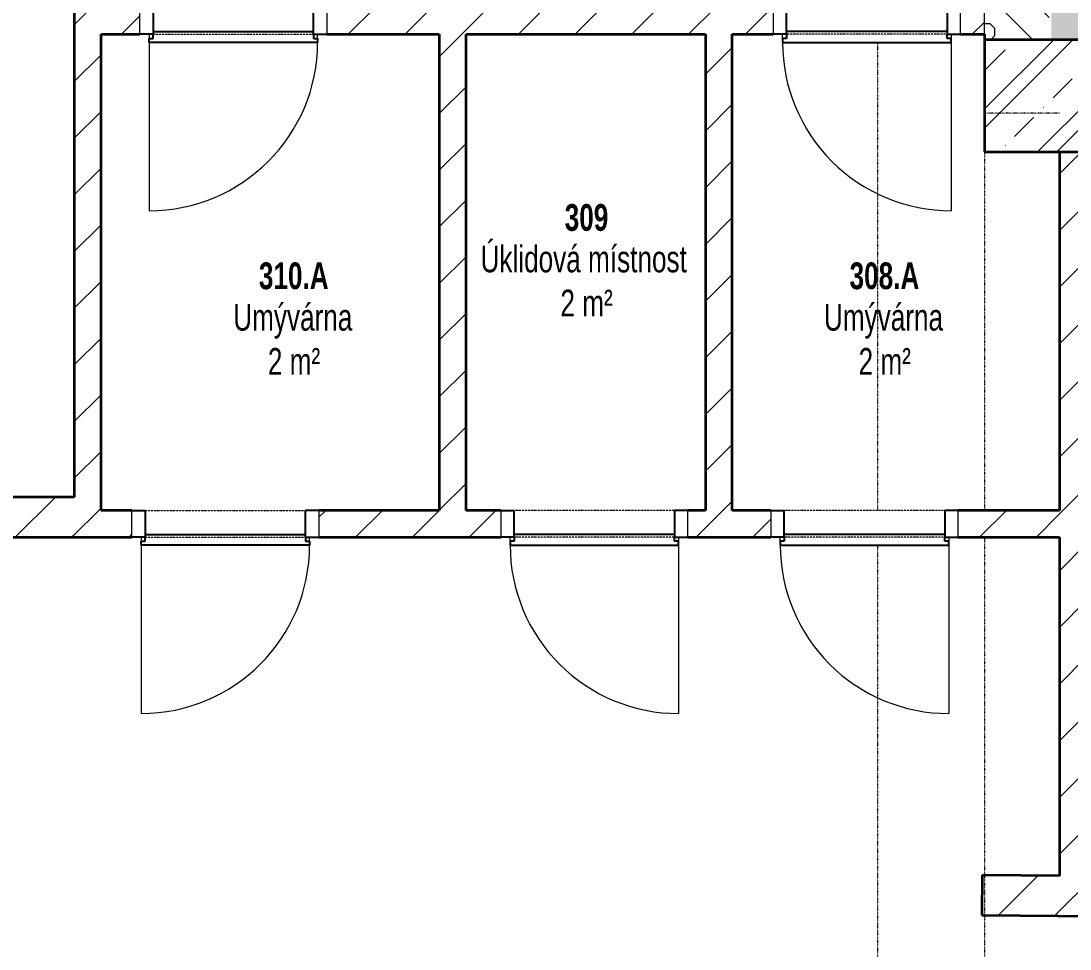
# Model space of a CAD drawing. Header units: millimetres. Extents: x -2854 to 232784, y -45352 to 20466.
# Drawn here: x 19607 to 23530, y -20988 to -17515 of the extents above; entities that cross this region are included whole.
import ezdxf

# ---------------------------------------------------------------- set-up
doc = ezdxf.new("R2010")
doc.units = ezdxf.units.MM
doc.linetypes.add('Dash dot dot', pattern=[5, 2, -1, 0, -1, 0, -1])
doc.linetypes.add('Čerchovaná se dvěma tečkami', pattern=[2.59, 1, -0.53, 0, -0.53, 0, -0.53])
for name, color, linetype, lineweight in [('A-AREA-IDEN', 2, 'Continuous', 9), ('A-DETL', 90, 'Continuous', 13), ('A-DOOR', 31, 'Continuous', 13), ('A-DOOR-FRAM', 31, 'Continuous', 25), ('A-WALL', 113, 'Continuous', 13), ('S-COLS', 52, 'Continuous', 13)]:
    doc.layers.add(name, color=color, linetype=linetype, lineweight=lineweight)
doc.layers.add('A-WALL-PATT', color=111, linetype='Continuous')
doc.styles.add('Arial_1', font='arial.ttf', dxfattribs={"width": 0.7, "height": 100})
doc.styles.add('Arial_B', font='arialbd.ttf', dxfattribs={"width": 0.7, "height": 100})
pattern_1 = [(45, (0, 0), (-106.066, 106.066), [])]

# ---------------------------------------------------------------- blocks, each defined once
blk = doc.blocks.new('DVERE_1k_oblozka - DD03_01_600x1970_koupelna-1549526-2NP_NÁVRH A')
at = {"layer": 'A-DOOR'}
for p, q in [((-350, 52.9), (-300, 52.9)), ((-350, -47.1), (-350, 52.9)), ((-300, 52.9), (-300, -47.1)), ((300, 52.9), (350, 52.9)), ((300, -47.1), (300, 52.9)), ((350, 52.9), (350, -47.1)), ((-300, -47.1), (-350, -47.1)), ((-315, -47.1), (-315, -707.1)), ((205, -77.1), (-205, -77.1)), ((350, -47.1), (300, -47.1)), ((315, -77.1), (315, -47.1))]:
    blk.add_line(p, q, dxfattribs=at)
at = {"layer": 'A-DOOR', "linetype": 'Čerchovaná se dvěma tečkami'}
for p, q in [((-300, 52.9), (300, 52.9)), ((-300, -47.1), (300, -47.1))]:
    blk.add_line(p, q, dxfattribs=at)
at = {"layer": 'A-DOOR', "lineweight": 25}
for p, q in [((-300, -37.1), (300, -37.1)), ((-315, -62.1), (-300, -62.1)), ((-315, -77.1), (-315, -62.1)), ((315, -77.1), (-315, -77.1)), ((-300, -62.1), (-300, -47.1)), ((300, -47.1), (300, -62.1)), ((300, -62.1), (315, -62.1)), ((315, -62.1), (315, -77.1))]:
    blk.add_line(p, q, dxfattribs=at)
at = {"layer": 'A-DOOR'}
blk.add_arc((-315, -77.1), 630, 270, 0, dxfattribs=at)
at = {"layer": 'A-DOOR-FRAM'}
for p, q in [((-350, 52.9), (-300, 52.9)), ((-300, 52.9), (-300, -47.1)), ((300, -47.1), (300, 52.9)), ((350, 52.9), (300, 52.9)), ((-300, -47.1), (-350, -47.1)), ((300, -47.1), (350, -47.1))]:
    blk.add_line(p, q, dxfattribs=at)
blk = doc.blocks.new('DVERE_1k_oblozka - DD03_01_600x1970_koupelna-1549527-2NP_NÁVRH A')
at = {"layer": 'A-DOOR'}
for p, q in [((-315, 47.1), (-315, 707.1)), ((-300, 47.1), (-350, 47.1)), ((-350, 47.1), (-350, -52.9)), ((-300, -52.9), (-300, 47.1)), ((205, 77.1), (-205, 77.1)), ((350, 47.1), (300, 47.1)), ((300, 47.1), (300, -52.9)), ((315, 77.1), (315, 47.1)), ((350, -52.9), (350, 47.1)), ((-350, -52.9), (-300, -52.9)), ((300, -52.9), (350, -52.9))]:
    blk.add_line(p, q, dxfattribs=at)
at = {"layer": 'A-DOOR', "lineweight": 25}
for p, q in [((315, 77.1), (-315, 77.1)), ((-315, 77.1), (-315, 62.1)), ((-315, 62.1), (-300, 62.1)), ((-300, 62.1), (-300, 47.1)), ((300, 47.1), (300, 62.1)), ((300, 62.1), (315, 62.1)), ((315, 62.1), (315, 77.1)), ((-300, 37.1), (300, 37.1))]:
    blk.add_line(p, q, dxfattribs=at)
at = {"layer": 'A-DOOR', "linetype": 'Čerchovaná se dvěma tečkami'}
for p, q in [((-300, 47.1), (300, 47.1)), ((-300, -52.9), (300, -52.9))]:
    blk.add_line(p, q, dxfattribs=at)
at = {"layer": 'A-DOOR'}
blk.add_arc((-315, 77.1), 630, 360, 90, dxfattribs=at)
at = {"layer": 'A-DOOR-FRAM'}
for p, q in [((-300, 47.1), (-350, 47.1)), ((-300, -52.9), (-300, 47.1)), ((300, 47.1), (300, -52.9)), ((300, 47.1), (350, 47.1)), ((-350, -52.9), (-300, -52.9)), ((350, -52.9), (300, -52.9))]:
    blk.add_line(p, q, dxfattribs=at)
blk = doc.blocks.new('DVERE_1k_oblozka - DD03_01_600x1970_koupelna-1549511-2NP_NÁVRH A')
at = {"layer": 'A-DOOR'}
for p, q in [((-350, 52.9), (-300, 52.9)), ((-350, -47.1), (-350, 52.9)), ((-300, 52.9), (-300, -47.1)), ((300, 52.9), (350, 52.9)), ((300, -47.1), (300, 52.9)), ((350, 52.9), (350, -47.1)), ((-300, -47.1), (-350, -47.1)), ((-315, -47.1), (-315, -707.1)), ((205, -77.1), (-205, -77.1)), ((350, -47.1), (300, -47.1)), ((315, -77.1), (315, -47.1))]:
    blk.add_line(p, q, dxfattribs=at)
at = {"layer": 'A-DOOR', "linetype": 'Čerchovaná se dvěma tečkami'}
for p, q in [((-300, 52.9), (300, 52.9)), ((-300, -47.1), (300, -47.1))]:
    blk.add_line(p, q, dxfattribs=at)
at = {"layer": 'A-DOOR', "lineweight": 25}
for p, q in [((-300, -37.1), (300, -37.1)), ((-315, -62.1), (-300, -62.1)), ((-315, -77.1), (-315, -62.1)), ((315, -77.1), (-315, -77.1)), ((-300, -62.1), (-300, -47.1)), ((300, -47.1), (300, -62.1)), ((300, -62.1), (315, -62.1)), ((315, -62.1), (315, -77.1))]:
    blk.add_line(p, q, dxfattribs=at)
at = {"layer": 'A-DOOR'}
blk.add_arc((-315, -77.1), 630, 270, 0, dxfattribs=at)
at = {"layer": 'A-DOOR-FRAM'}
for p, q in [((-350, 52.9), (-300, 52.9)), ((-300, 52.9), (-300, -47.1)), ((300, -47.1), (300, 52.9)), ((350, 52.9), (300, 52.9)), ((-300, -47.1), (-350, -47.1)), ((300, -47.1), (350, -47.1))]:
    blk.add_line(p, q, dxfattribs=at)
blk = doc.blocks.new('DVERE_1k_oblozka - DD03_01_600x1970_koupelna-1549509-2NP_NÁVRH A')
at = {"layer": 'A-DOOR'}
for p, q in [((-315, 47.1), (-315, 707.1)), ((-300, 47.1), (-350, 47.1)), ((-350, 47.1), (-350, -52.9)), ((-300, -52.9), (-300, 47.1)), ((205, 77.1), (-205, 77.1)), ((350, 47.1), (300, 47.1)), ((300, 47.1), (300, -52.9)), ((315, 77.1), (315, 47.1)), ((350, -52.9), (350, 47.1)), ((-350, -52.9), (-300, -52.9)), ((300, -52.9), (350, -52.9))]:
    blk.add_line(p, q, dxfattribs=at)
at = {"layer": 'A-DOOR', "lineweight": 25}
for p, q in [((315, 77.1), (-315, 77.1)), ((-315, 77.1), (-315, 62.1)), ((-315, 62.1), (-300, 62.1)), ((-300, 62.1), (-300, 47.1)), ((300, 47.1), (300, 62.1)), ((300, 62.1), (315, 62.1)), ((315, 62.1), (315, 77.1)), ((-300, 37.1), (300, 37.1))]:
    blk.add_line(p, q, dxfattribs=at)
at = {"layer": 'A-DOOR', "linetype": 'Čerchovaná se dvěma tečkami'}
for p, q in [((-300, 47.1), (300, 47.1)), ((-300, -52.9), (300, -52.9))]:
    blk.add_line(p, q, dxfattribs=at)
at = {"layer": 'A-DOOR'}
blk.add_arc((-315, 77.1), 630, 360, 90, dxfattribs=at)
at = {"layer": 'A-DOOR-FRAM'}
for p, q in [((-300, 47.1), (-350, 47.1)), ((-300, -52.9), (-300, 47.1)), ((300, 47.1), (300, -52.9)), ((300, 47.1), (350, 47.1)), ((-350, -52.9), (-300, -52.9)), ((350, -52.9), (300, -52.9))]:
    blk.add_line(p, q, dxfattribs=at)
blk = doc.blocks.new('Betonový pravoúhlý sloup - 400 x 420mm-2278915-2NP_NÁVRH A')
at = {"layer": 'S-COLS'}
h = blk.add_hatch(dxfattribs=at)
h.set_pattern_fill('FP_84', color=256, style=0, pattern_type=2)
h.set_pattern_definition([(45, (-23410.3, 17794.7), (-179.6051, 179.6051), []), (45, (-23338.45, 17794.7), (-179.6051, 179.6051), []), (45, (-23194.76, 17794.7), (-107.763, 251.4472), [101.6, -50.8, 1.676, -49.124])])
h.paths.add_polyline_path([(-200, -210), (200, -210), (200, 210), (-200, 210), (-200, 57.4)])
at = {"layer": 'S-COLS', "lineweight": 35}
for p, q in [((200, 210), (-200, 210)), ((-200, 210), (-200, -210)), ((200, -210), (200, 210)), ((-200, -210), (200, -210))]:
    blk.add_line(p, q, dxfattribs=at)

msp = doc.modelspace()

# ---------------------------------------------------------------- hatches: boundary and pattern name
at = {"layer": 'A-WALL-PATT', "lineweight": 13}
h = msp.add_hatch(dxfattribs=at)
h.set_pattern_fill('FP_10', color=256, angle=225, style=0, pattern_type=2)
h.set_pattern_definition([(135, (23460.29, -16792.15), (-143.684, -143.684), []), (90, (23392.99, -16563.2), (-143.684, 143.684), [25.4, -261.968]), (135, (23392.99, -16537.8), (-143.684, -143.684), [25.4, -177.8]), (180, (23375.02, -16519.84), (-143.684, -143.684), [25.4, -261.968]), (225, (23349.63, -16519.84), (143.684, -143.684), [25.4, -177.8]), (90, (23331.66, -16563.2), (-143.684, 143.684), [25.4, -261.968]), (135, (23349.62, -16581.16), (-143.684, -143.684), [25.4, -177.8]), (180, (23375.03, -16581.16), (-143.684, -143.684), [25.4, -261.968]), (225, (23392.99, -16563.2), (143.684, -143.684), [25.4, -177.8]), (135, (23308.44, -16496.62), (-143.684, -143.684), [50.8, -152.4])])
h.paths.add_polyline_path([(23343, -17584.7), (23460.3, -17584.7), (23460.3, -16143.3), (23210.3, -16143.3), (23210.3, -17584.7)])
h = msp.add_hatch(dxfattribs=at)
h.set_pattern_fill('FP_5', color=256, style=0, pattern_type=2)
h.set_pattern_definition(pattern_1)
h.paths.add_polyline_path([(19806.5, -19346.3), (19906.5, -19346.3), (19906.5, -16393.3), (19806.5, -16393.3), (19806.5, -19296.3)])
h = msp.add_hatch(dxfattribs=at)
h.set_pattern_fill('FP_4', color=256, angle=-135, style=0, pattern_type=2)
h.set_pattern_definition([(225, (32415.1, -17334.7), (143.684, -143.684), []), (180, (32186.15, -17402.01), (-143.684, -143.684), [25.4, -261.968]), (225, (32160.75, -17402), (143.684, -143.684), [25.4, -177.8]), (270, (32142.79, -17419.97), (143.684, -143.684), [25.4, -261.968]), (315, (32142.79, -17445.37), (143.684, 143.684), [25.4, -177.8]), (180, (32186.15, -17463.33), (-143.684, -143.684), [25.4, -261.968]), (225, (32204.1, -17445.37), (143.684, -143.684), [25.4, -177.8]), (270, (32204.11, -17419.97), (143.684, -143.684), [25.4, -261.968]), (315, (32186.15, -17402), (143.684, 143.684), [25.4, -177.8]), (225, (32119.57, -17486.55), (143.684, -143.684), [50.8, -152.4])])
h.paths.add_polyline_path([(34932, -17584.7), (35335.2, -17584.7), (35335.2, -17334.7), (34735.2, -17334.7), (34735.2, -17584.7), (34758.1, -17584.7)])
h.paths.add_polyline_path([(29279, -17584.7), (29301.1, -17584.7), (29301.1, -17334.7), (28701.1, -17334.7), (28701.1, -17584.7), (29218.8, -17584.7)])
h.paths.add_polyline_path([(30210.6, -17584.7), (30801.1, -17584.7), (30801.1, -17334.7), (30201.1, -17334.7), (30201.1, -17584.7)])
h.paths.add_polyline_path([(41513.6, -17584.7), (41513.6, -17334.7), (40263.6, -17334.7), (40263.6, -17584.7), (41370.4, -17584.7)])
h.paths.add_polyline_path([(31701.1, -17584.7), (32321.1, -17584.7), (32321.1, -17334.7), (31701.1, -17334.7), (31701.1, -17404.7)])
h.paths.add_polyline_path([(39363.6, -17584.7), (39363.6, -17334.7), (37735.2, -17334.7), (37735.2, -17584.7), (39224.3, -17584.7)])
h.paths.add_polyline_path([(33221.1, -17584.7), (33835.2, -17584.7), (33835.2, -17334.7), (33221.1, -17334.7)])
h.paths.add_polyline_path([(36648.9, -17584.7), (36835.2, -17584.7), (36835.2, -17334.7), (36235.2, -17334.7), (36235.2, -17584.7)])
h.paths.add_polyline_path([(27201.1, -17584.7), (27801.1, -17584.7), (27801.1, -17334.7), (27201.1, -17334.7), (27201.1, -17404.7)])
h.paths.add_polyline_path([(24630.7, -17584.7), (24801.1, -17584.7), (24801.1, -17334.7), (24475.3, -17334.7), (24475.3, -17584.7)])
h.paths.add_polyline_path([(23491.1, -17584.7), (23575.3, -17584.7), (23575.3, -17334.7), (23460.3, -17334.7), (23460.3, -17584.7)])
h.paths.add_polyline_path([(25918.3, -17584.7), (26301.1, -17584.7), (26301.1, -17334.7), (25701.1, -17334.7), (25701.1, -17584.7)])
h = msp.add_hatch(dxfattribs=at)
h.set_pattern_fill('FP_5', color=256, style=0, pattern_type=2)
h.set_pattern_definition(pattern_1)
h.paths.add_polyline_path([(23120.3, -17564.7), (23210.3, -17564.7), (23210.3, -17464.7), (23120.3, -17464.7)])
h.paths.add_polyline_path([(19906.5, -17564.7), (20051.5, -17564.7), (20051.5, -17464.7), (19906.5, -17464.7)])
h.paths.add_polyline_path([(20751.5, -17564.7), (22420.3, -17564.7), (22420.3, -17464.7), (20751.5, -17464.7)])
h = msp.add_hatch(dxfattribs=at)
h.set_pattern_fill('FP_5', color=256, style=0, pattern_type=2)
h.set_pattern_definition(pattern_1)
h.paths.add_polyline_path([(21271.5, -19346.3), (21271.5, -17564.7), (21171.5, -17564.7), (21171.5, -19346.3), (21196.9, -19346.3)])
h = msp.add_hatch(dxfattribs=at)
h.set_pattern_fill('FP_5', color=256, style=0, pattern_type=2)
h.set_pattern_definition(pattern_1)
h.paths.add_polyline_path([(22266.5, -19346.3), (22266.5, -17564.7), (22166.5, -17564.7), (22166.5, -19346.3)])
h = msp.add_hatch(dxfattribs=at)
h.set_pattern_fill('FP_5', color=256, style=0, pattern_type=2)
h.set_pattern_definition(pattern_1)
h.paths.add_polyline_path([(23591.1, -20714.4), (23591.1, -18004.7), (23491.1, -18004.7), (23491.1, -20713.5)])
h = msp.add_hatch(dxfattribs=at)
h.set_pattern_fill('FP_5', color=256, style=0, pattern_type=2)
h.set_pattern_definition(pattern_1)
h.paths.add_polyline_path([(19031.6, -19446.3), (19806.5, -19446.3), (19806.5, -19296.3), (18931.6, -19296.3), (18931.6, -19446.3)])
h = msp.add_hatch(dxfattribs=at)
h.set_pattern_fill('FP_5', color=256, style=0, pattern_type=2)
h.set_pattern_definition(pattern_1)
h.paths.add_polyline_path([(20721.5, -19446.3), (21401.5, -19446.3), (21401.5, -19346.3), (20721.5, -19346.3)])
h.paths.add_polyline_path([(23491.1, -19446.3), (23491.1, -19346.3), (23111.5, -19346.3), (23111.5, -19446.3)])
h.paths.add_polyline_path([(19806.5, -19446.3), (20021.5, -19446.3), (20021.5, -19346.3), (19806.5, -19346.3)])
h.paths.add_polyline_path([(22411.5, -19446.3), (22411.5, -19346.3), (22101.5, -19346.3), (22101.5, -19446.3)])
h = msp.add_hatch(dxfattribs=at)
h.set_pattern_fill('FP_5', color=256, style=0, pattern_type=2)
h.set_pattern_definition(pattern_1)
h.paths.add_polyline_path([(27265.2, -20899.7), (27265.9, -20749.7), (27162.9, -20748.7), (27161.4, -20898.7), (27162.9, -20898.7)])
h.paths.add_polyline_path([(26261.5, -20890.1), (26262.9, -20740.1), (23201.6, -20710.7), (23200.2, -20860.7), (24630.7, -20874.4)])

# ---------------------------------------------------------------- linework, layer by layer
at = {"layer": 'A-DETL', "linetype": 'Dash dot dot'}
for p, q in [((22810.3, -17594.7), (22810.3, -19346.3)), ((23210.3, -17584.7), (23210.3, -19346.3)), ((23491.1, -17859.7), (23210.3, -17859.7)), ((23210.3, -19446.3), (23210.3, -22429.1)), ((22810.3, -19476.3), (22810.3, -22429.1))]:
    msp.add_line(p, q, dxfattribs=at)
at = {"layer": 'A-WALL', "lineweight": 35}
for p, q in [((19806.5, -16393.3), (19806.5, -19296.3)), ((19906.5, -17564.7), (20051.5, -17564.7)), ((19906.5, -19346.3), (19906.5, -17564.7)), ((20751.5, -17564.7), (21171.5, -17564.7)), ((21171.5, -17564.7), (21171.5, -19346.3)), ((21271.5, -19346.3), (21271.5, -17564.7)), ((21271.5, -17564.7), (22166.5, -17564.7)), ((22166.5, -17564.7), (22166.5, -19346.3)), ((22266.5, -19346.3), (22266.5, -17564.7)), ((22266.5, -17564.7), (22420.3, -17564.7)), ((23120.3, -17564.7), (23210.3, -17564.7)), ((23210.3, -17564.7), (23210.3, -17584.7)), ((23491.1, -18004.7), (23491.1, -19346.3)), ((19806.5, -19296.3), (18931.6, -19296.3)), ((20021.5, -19346.3), (19906.5, -19346.3)), ((21171.5, -19346.3), (20721.5, -19346.3)), ((21401.5, -19346.3), (21271.5, -19346.3)), ((22166.5, -19346.3), (22101.5, -19346.3)), ((22411.5, -19346.3), (22266.5, -19346.3)), ((23491.1, -19346.3), (23111.5, -19346.3)), ((19031.6, -19446.3), (20021.5, -19446.3)), ((20721.5, -19446.3), (21401.5, -19446.3)), ((22101.5, -19446.3), (22411.5, -19446.3)), ((23111.5, -19446.3), (23491.1, -19446.3)), ((23491.1, -19446.3), (23491.1, -20713.5)), ((23201.6, -20710.7), (23200.2, -20860.7)), ((23491.1, -20713.5), (23201.6, -20710.7)), ((23200.2, -20860.7), (26261.5, -20890.1))]:
    msp.add_line(p, q, dxfattribs=at)
at = {"layer": 'A-WALL'}
msp.add_line((23210.3, -17564.7), (23210.3, -17464.7), dxfattribs=at)

# ---------------------------------------------------------------- block references
at = {"layer": 'A-DOOR'}
for name, p in [('DVERE_1k_oblozka - DD03_01_600x1970_koupelna-1549511-2NP_NÁVRH A', (20401.5, -17517.6)), ('DVERE_1k_oblozka - DD03_01_600x1970_koupelna-1549526-2NP_NÁVRH A', (20371.5, -19399.1))]:
    msp.add_blockref(name, p, dxfattribs=at)
at = {"layer": 'A-DOOR', "rotation": 180}
for name, p in [('DVERE_1k_oblozka - DD03_01_600x1970_koupelna-1549509-2NP_NÁVRH A', (22770.3, -17517.6)), ('DVERE_1k_oblozka - DD03_01_600x1970_koupelna-1549527-2NP_NÁVRH A', (21751.5, -19399.1)), ('DVERE_1k_oblozka - DD03_01_600x1970_koupelna-1549527-2NP_NÁVRH A', (22761.5, -19399.1))]:
    msp.add_blockref(name, p, dxfattribs=at)
at = {"layer": 'S-COLS'}
msp.add_blockref('Betonový pravoúhlý sloup - 400 x 420mm-2278915-2NP_NÁVRH A', (23410.3, -17794.7), dxfattribs=at)

# ---------------------------------------------------------------- texts
at = {"layer": 'A-AREA-IDEN', "lineweight": 18, "char_height": 100, "attachment_point": 1}
for s, insert, width, style in [('309', (21640.5, -18200), 202.025, 'Arial_B'), ('Úklidová místnost', (21325.7, -18355.3), 965.232, 'Arial_1'), ('310.A', (20496.8, -18418.2), 322.679, 'Arial_B'), ('308.A', (22705.8, -18418.2), 322.679, 'Arial_B'), ('2 m²', (21624.4, -18520.3), 241.308, 'Arial_1'), ('Umývárna', (20400.9, -18573.4), 555.569, 'Arial_1'), ('Umývárna', (22609.9, -18573.4), 555.569, 'Arial_1'), ('2 m²', (20530.6, -18738.5), 241.308, 'Arial_1'), ('2 m²', (22739.6, -18738.5), 241.308, 'Arial_1')]:
    msp.add_mtext(s, dxfattribs=dict(at, insert=insert, width=width, style=style))

doc.saveas('drawing.dxf')
